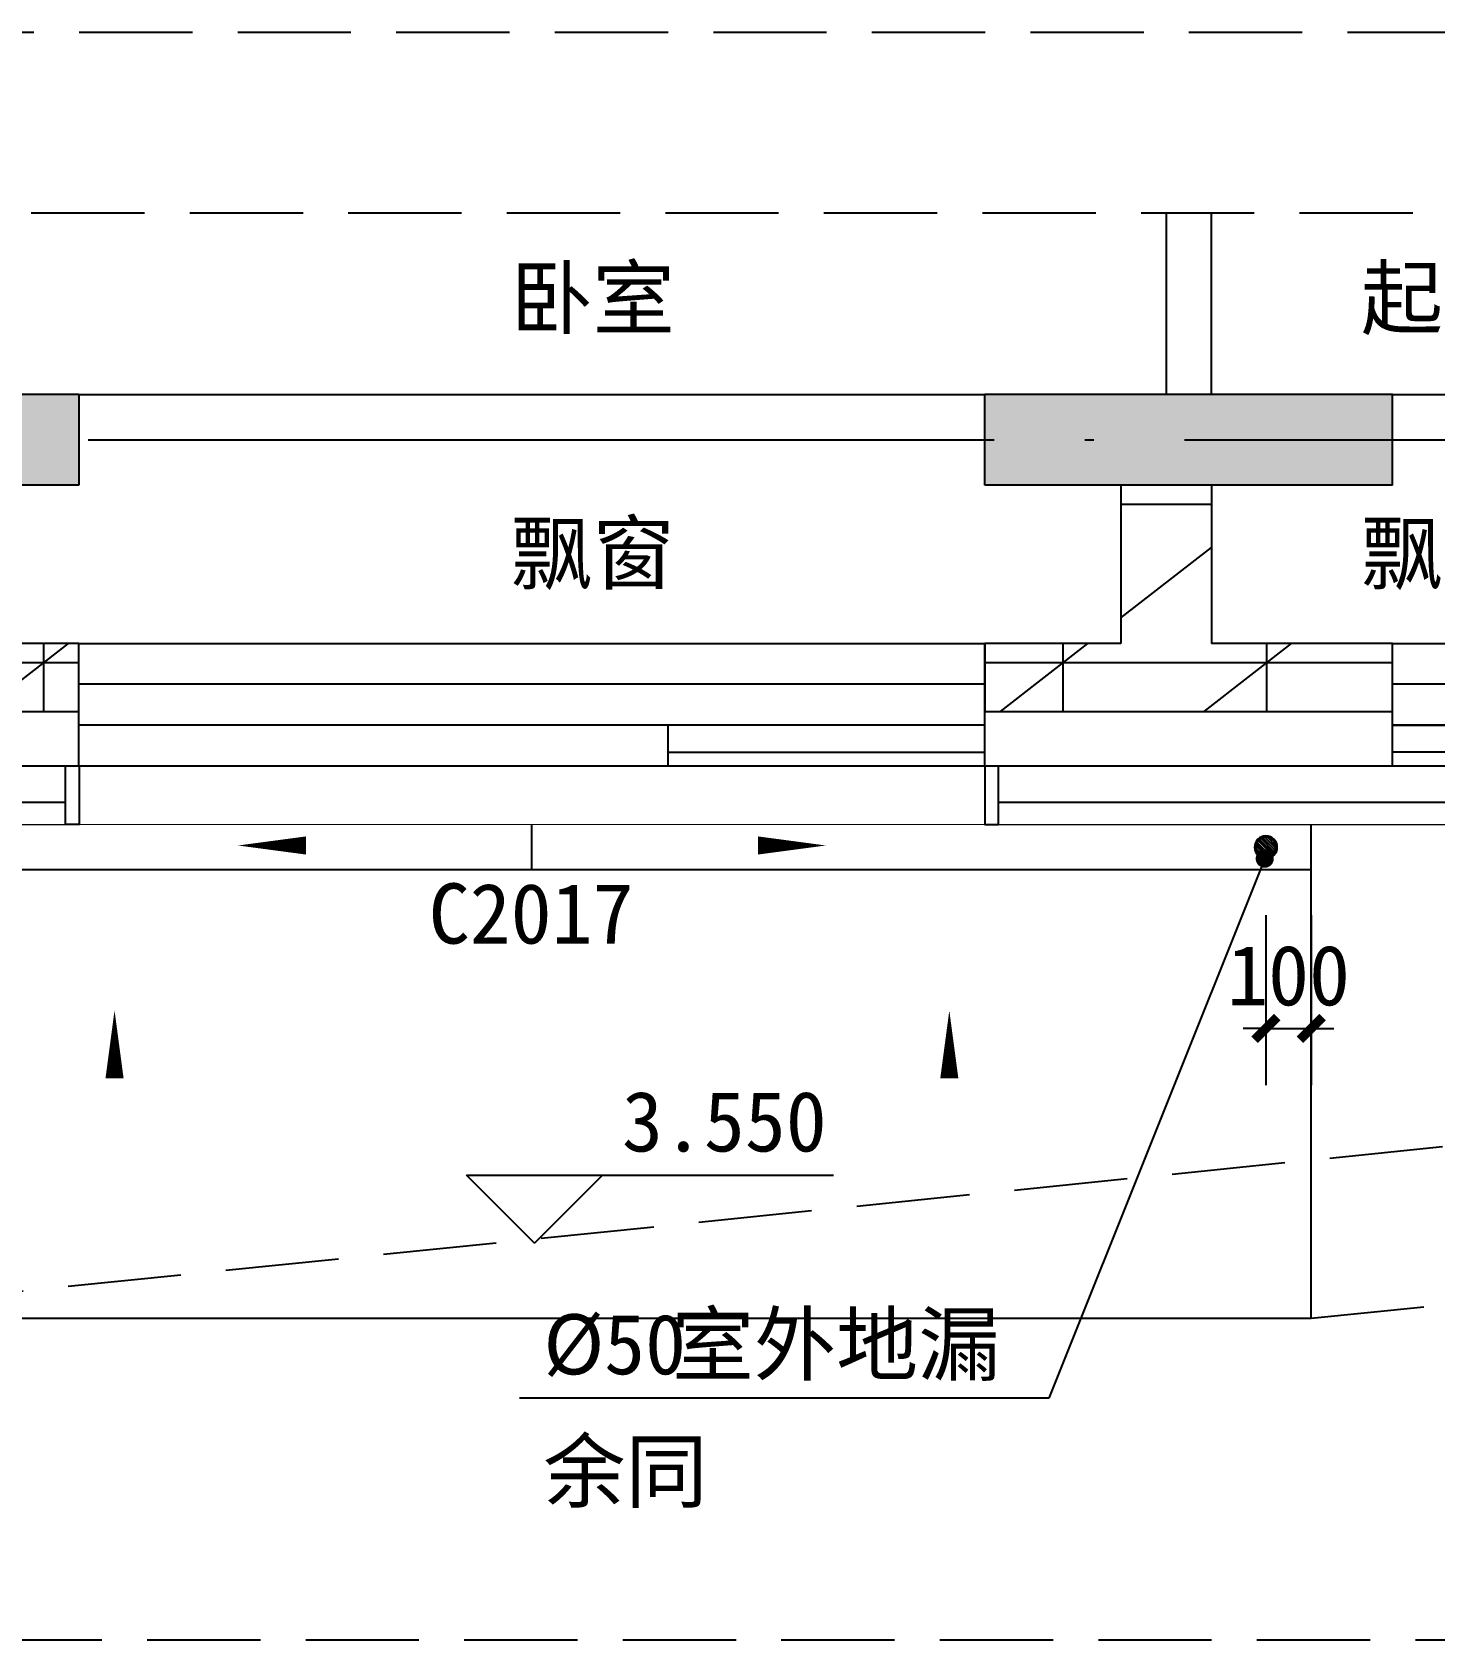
# Model space of a CAD drawing. Extents: x -10817 to 167545, y 26551 to 157048.
# Drawn here: x 18824 to 21921, y 39842 to 43392 of the extents above; entities that cross this region are included whole.
import ezdxf
from ezdxf.xclip import XClip

# ---------------------------------------------------------------- set-up
doc = ezdxf.new("R2010")
doc.units = 0
doc.header["$LTSCALE"] = 1000
doc.header["$MEASUREMENT"] = 0
doc.header["$XCLIPFRAME"] = 0
doc.linetypes.add('DASH', pattern=[0.35, 0.25, -0.1])
doc.linetypes.add('DOTE', pattern=[2.42, 2, -0.2, 0.02, -0.2])
doc.layers.get('Defpoints').update_dxf_attribs({"color": 30, "linetype": 'DASH'})
for name, color, linetype in [('120-O-MC$0$A-ANNO-HATC-SOLD', 252, 'Continuous'), ('120-O-MC$0$A-COLU-CONC-HATC', 204, 'Continuous'), ('120-O-MC$0$A-DOOR', 51, 'Continuous'), ('120-O-MC$0$A-FLOR-HRAL', 71, 'Continuous'), ('120-O-MC$0$A-WALL-BLOK', 131, 'Continuous'), ('120-O-MC$0$A-WALL-INSL', 241, 'Continuous'), ('120-墙体$0$120-墙体$0$A-COLU-CONC-HATC', 204, 'Continuous'), ('120-墙体$0$120-墙体$0$A-WALL-BLOK', 131, 'Continuous'), ('120-墙体$0$120-墙体$0$A-WALL-CONC', 9, 'Continuous'), ('3#-夹层$0$A-ANNO-LEVL', 3, 'Continuous'), ('3#-夹层$0$A-ANNO-TEXT', 7, 'Continuous'), ('3#楼二层线脚$0$1#2#住宅楼 平面图$0$A-00-HX-113-wall-01Y$0$HRAL', 31, 'Continuous'), ('3#楼二层线脚$0$110-XJ-1F-1#$0$1#2#住宅楼 平面图$0$A-00-HX-113-wall-01Y$0$HRAL', 31, 'Continuous'), ('3#楼二层线脚$0$A-00-HX-113-wall-01Y$0$HRAL', 31, 'Continuous'), ('3#楼二层线脚$0$A-DRAN', 243, 'Continuous'), ('3#楼二层线脚$0$A-DRAN-SYMB', 243, 'Continuous'), ('3#楼二层线脚$0$bolibeiban剖', 4, 'Continuous'), ('A-ANNO-DIMS', 3, 'Continuous'), ('A-ANNO-DOTE', 10, 'DOTE'), ('A-ANNO-NOTE', 3, 'Continuous'), ('A-ANNO-TEXT', 7, 'Continuous'), ('A-DRAN', 243, 'Continuous'), ('A-FLOR-UNDR', 177, 'Continuous')]:
    doc.layers.add(name, color=color, linetype=linetype)
doc.layers.add('3#楼二层线脚$0$A-00-15-4#-PM-TF$0$00-装饰-看', color=46, linetype='Continuous', lineweight=5)
doc.styles.add('3#-夹层$0$_TCH_DIM', font='')
doc.styles.add('3#-夹层$0$Standard', font='')
doc.styles.add('_TCH_DIM', font='')
doc.styles.add('_TCH_DIM_T3', font='')
doc.styles.get("Standard").update_dxf_attribs({"font": ''})
doc.styles.get('3#-夹层$0$_TCH_DIM').set_extended_font_data('SimSun')
doc.styles.get('3#-夹层$0$Standard').set_extended_font_data('SimSun')
doc.styles.get('_TCH_DIM').set_extended_font_data('SimSun')
doc.styles.get('_TCH_DIM_T3').set_extended_font_data('SimSun')
doc.styles.get('Standard').set_extended_font_data('SimSun')
doc.dimstyles.new('_TCH_ARCH&&50', dxfattribs={"dimtxt": 132.911392, "dimasz": 50, "dimexe": 125, "dimexo": 150, "dimgap": 50, "dimtad": 1, "dimdec": 0, "dimzin": 0, "dimdsep": 46, "dimtxsty": '_TCH_DIM_T3', "dimblk": 'ARCHTICK', "dimcen": 0.09, "dimclrt": 7, "dimazin": 2, "dimtfac": 1, "dimtdec": 0, "dimtix": 1, "dimtmove": 2, "dimatfit": 3, "dimfxl": 50, "dimtolj": 1, "dimtzin": 0, "dimarcsym": 0})
pattern_1 = [(0, (0, 0), (0, 350), []), (37.875, (400, 0), (-169.6153, 218.0767), []), (90, (400, 0), (-450, 3e-14), [])]

# ---------------------------------------------------------------- blocks, each defined once
blk = doc.blocks.new('120-O-MC$0$BGBFG')
at = {"layer": '120-O-MC$0$A-FLOR-HRAL'}
blk.add_lwpolyline([(0, 0), (700, 0), (700, -60), (0, -60)], close=True, dxfattribs=at)
blk.add_lwpolyline([(700, 0), (700, -90)], dxfattribs=at)
blk = doc.blocks.new('120-O-MC$0$$TCHSYS$WIN2D')
for p, q in [((-0.5, 0.5), (0.5, 0.5)), ((-0.5, 0.5), (-0.5, -0.5)), ((0.5, 0.5), (0.5, -0.5)), ((0.5, 0.1667), (-0.5, 0.1667)), ((0.5, -0.1667), (-0.5, -0.1667)), ((-0.5, -0.5), (0.5, -0.5))]:
    blk.add_line(p, q)
blk = doc.blocks.new('120-O-MC')
at = {"layer": '120-O-MC$0$A-COLU-CONC-HATC'}
h = blk.add_hatch(dxfattribs=at)
h.set_pattern_fill('空心砖', color=256, scale=100, style=0)
h.set_pattern_definition(pattern_1)
h.paths.add_polyline_path([(-6750, -11200.000521), (-6750, -11550.000521), (-6650, -11600.000521), (-6550, -11550.000521), (-6550, -11200.000521)])
h = blk.add_hatch(dxfattribs=at)
h.set_pattern_fill('空心砖', color=256, scale=100, style=0)
h.set_pattern_definition(pattern_1)
h.paths.add_polyline_path([(-9550, -11700.000521), (-9050, -11700.000521), (-9050, -11550.000521), (-9550, -11550.000521)])
h = blk.add_hatch(dxfattribs=at)
h.set_pattern_fill('空心砖', color=256, scale=100, style=0)
h.set_pattern_definition(pattern_1)
h.paths.add_polyline_path([(-6750, -11550.000521), (-7050, -11550.000521), (-7050, -11700.000521), (-6650, -11700.000521), (-6650, -11600.000521)])
h = blk.add_hatch(dxfattribs=at)
h.set_pattern_fill('空心砖', color=256, scale=100, style=0)
h.set_pattern_definition(pattern_1)
h.paths.add_polyline_path([(-6650, -11700.000521), (-6150, -11700.000521), (-6150, -11550.000521), (-6550, -11550.000521), (-6650, -11600.000521)])
at = {"layer": '120-O-MC$0$A-ANNO-HATC-SOLD'}
for points in [[(-9050, -11000), (-7050, -11000)], [(-6150, -11000), (-3150, -11000)]]:
    blk.add_lwpolyline(points, dxfattribs=at)
at = {"layer": '120-O-MC$0$A-WALL-BLOK'}
for p, q in [((-6750, -11200.000521), (-6750, -11550.000521)), ((-6550, -11200.000521), (-6750, -11200.000521)), ((-6550, -11200.000521), (-6550, -11550.000521)), ((-9050, -11550.000521), (-9550, -11550.000521)), ((-9050, -11700.000521), (-9050, -11550.000521)), ((-6750, -11550.000521), (-7050, -11550.000521)), ((-7050, -11550.000521), (-7050, -11700.000521)), ((-6150, -11550.000521), (-6550, -11550.000521)), ((-6150, -11700.000521), (-6150, -11550.000521)), ((-9550, -11700.000521), (-9050, -11700.000521)), ((-7050, -11700.000521), (-6650, -11700.000521)), ((-6650, -11700.000521), (-6150, -11700.000521))]:
    blk.add_line(p, q, dxfattribs=at)
at = {"layer": '120-O-MC$0$A-WALL-INSL'}
for p, q in [((-9050, -11820.000521), (-9050, -11700.000521)), ((-7050, -11820.000521), (-7050, -11700.000521)), ((-6150, -11820.000521), (-6150, -11700.000521)), ((-9550, -11820.000521), (-9050, -11820.000521)), ((-7050, -11820.000521), (-6650, -11820.000521)), ((-6650, -11820.000521), (-6150, -11820.000521))]:
    blk.add_line(p, q, dxfattribs=at)
at = {"xscale": -1}
blk.add_blockref('120-O-MC$0$BGBFG', (-7050, -11730.000521), dxfattribs=at)
blk.add_blockref('120-O-MC$0$BGBFG', (-6150, -11730.000521))
at = {"layer": '120-O-MC$0$A-DOOR', "yscale": -270, "zscale": 270}
for p, xscale in [((-8050, -11685.000521), 2000), ((-4650, -11685.000521), 3000)]:
    blk.add_blockref('120-O-MC$0$$TCHSYS$WIN2D', p, dxfattribs=dict(at, xscale=xscale))
blk = doc.blocks.new('120-墙体')
at = {"layer": '120-墙体$0$120-墙体$0$A-COLU-CONC-HATC'}
for points in [[(-9050, -11200), (-9050, -11000), (-9550, -11000), (-9550, -11200)], [(-6600, -11200), (-6600, -11000), (-7050, -11000), (-7050, -11200)], [(-6150, -11000), (-6600, -11000), (-6600, -11200), (-6150, -11200)]]:
    blk.add_hatch(color=256, dxfattribs=at).paths.add_polyline_path(points)
at = {"layer": '120-墙体$0$120-墙体$0$A-WALL-BLOK'}
for p, q in [((-6650, -7750), (-6650, -11000)), ((-6550, -11000), (-6550, -7750))]:
    blk.add_line(p, q, dxfattribs=at)
at = {"layer": '120-墙体$0$120-墙体$0$A-WALL-CONC'}
for p, q in [((-9050, -11000), (-9550, -11000)), ((-6600, -11000), (-7050, -11000)), ((-7050, -11200), (-7050, -11000)), ((-6150, -11000), (-6600, -11000)), ((-6150, -11200), (-6150, -11000)), ((-9050, -11200), (-9550, -11200)), ((-6600, -11200), (-7050, -11200)), ((-6150, -11200), (-6600, -11200))]:
    blk.add_line(p, q, dxfattribs=at)
blk.add_lwpolyline([(-9050, -11000), (-9050, -11200)], dxfattribs=at)
blk = doc.blocks.new('3#楼二层线脚$0$地漏')
at = {"layer": '3#楼二层线脚$0$A-DRAN-SYMB'}
h = blk.add_hatch(dxfattribs=at)
h.set_pattern_fill('ANSI31', color=256, scale=5, angle=180, style=0)
h.set_pattern_definition([(225, (-3432.766, 28157.377), (5.61266, -5.61266), [])])
edge = h.paths.add_edge_path()
edge.add_arc((0, 0), 50, 0, 360)
for radius in [50, 45]:
    blk.add_circle((0, 0), radius, dxfattribs=at)
blk = doc.blocks.new('3#楼二层线脚')
at = {"layer": '3#楼二层线脚$0$1#2#住宅楼 平面图$0$A-00-HX-113-wall-01Y$0$HRAL'}
blk.add_lwpolyline([(-120.5, -4850), (-120.5, -5940), (3320.4, -5940), (3320.4, -4850)], dxfattribs=at)
at = {"layer": '3#楼二层线脚$0$110-XJ-1F-1#$0$1#2#住宅楼 平面图$0$A-00-HX-113-wall-01Y$0$HRAL'}
blk.add_lwpolyline([(3320.4, -4950), (-120.4, -4950)], dxfattribs=at)
at = {"layer": '3#楼二层线脚$0$A-00-15-4#-PM-TF$0$00-装饰-看', "color": 251}
for points in [[(-570.2, -4850), (570.2, -4850)], [(2600, -4850), (600.2, -4850.7)], [(2630, -4850), (3770.4, -4850)]]:
    blk.add_lwpolyline(points, dxfattribs=at)
at = {"layer": '3#楼二层线脚$0$A-00-HX-113-wall-01Y$0$HRAL'}
for points in [[(600.2, -4720), (600.2, -4850), (570.2, -4850), (570.2, -4720)], [(2600, -4720), (2600, -4850), (2630, -4850), (2630, -4720)]]:
    blk.add_lwpolyline(points, dxfattribs=at)
at = {"layer": '3#楼二层线脚$0$A-DRAN'}
blk.add_lwpolyline([(1600, -4950), (1600, -4849.3)], dxfattribs=at)
at = {"layer": '3#楼二层线脚$0$bolibeiban剖'}
for points in [[(-570.2, -4800), (570.2, -4800)], [(2630, -4800), (3770.4, -4800)]]:
    blk.add_lwpolyline(points, dxfattribs=at)
at = {"xscale": -0.5, "yscale": 0.5, "zscale": 0.5}
blk.add_blockref('3#楼二层线脚$0$地漏', (3220.4, -4900), dxfattribs=at)
blk = doc.blocks.new('_ArchTick')
at = {"color": 0, "linetype": 'ByBlock', "const_width": 0.4}
blk.add_lwpolyline([(-0.5, -0.5), (0.5, 0.5)], dxfattribs=at)
blk = doc.blocks.new('*D539')
at = {"layer": 'A-ANNO-DIMS', "color": 0, "lineweight": -2, "transparency": 16777216}
for p, q in [((21547.9, 41442.5), (21547.9, 41067.5)), ((21647.9, 41442.5), (21647.9, 41067.5)), ((21547.9, 41192.5), (21497.9, 41192.5)), ((21547.9, 41192.5), (21647.9, 41192.5)), ((21647.9, 41192.5), (21697.9, 41192.5))]:
    blk.add_line(p, q, dxfattribs=at)
at = {"layer": 'Defpoints', "color": 0, "transparency": 16777216}
for p in [(21547.9, 41592.5), (21647.9, 41592.5), (21647.9, 41192.5)]:
    blk.add_point(p, dxfattribs=at)
at = {"layer": 'A-ANNO-DIMS', "color": 0, "lineweight": -2, "transparency": 16777216, "xscale": 50, "yscale": 50, "zscale": 50}
blk.add_blockref('_ArchTick', (21547.9, 41192.5), dxfattribs=at)
at = {"layer": 'A-ANNO-DIMS', "color": 0, "lineweight": -2, "transparency": 16777216, "xscale": 50, "yscale": 50, "zscale": 50, "rotation": 180}
blk.add_blockref('_ArchTick', (21647.9, 41192.5), dxfattribs=at)
at = {"layer": 'A-ANNO-DIMS', "color": 7, "transparency": 16777216, "insert": (21597.9, 41308.9), "char_height": 132.91, "attachment_point": 5, "style": '_TCH_DIM_T3'}
blk.add_mtext('\\A1;100', dxfattribs=at)

msp = doc.modelspace()

# ---------------------------------------------------------------- linework, layer by layer
at = {"layer": '3#-夹层$0$A-ANNO-LEVL'}
for p, q in [((19933, 40718.3), (19783, 40868.3)), ((19783, 40868.3), (20593.1, 40868.3)), ((19933, 40718.3), (20083, 40868.3))]:
    msp.add_line(p, q, dxfattribs=at)
at = {"layer": 'A-ANNO-DOTE'}
msp.add_lwpolyline([(16528, 42492.5), (23022.1, 42492.5)], dxfattribs=at)
at = {"layer": 'A-ANNO-NOTE'}
for p, q in [((21545.3, 41567.4), (21068.9, 40376.3)), ((21068.9, 40376.3), (19900.2, 40376.3))]:
    msp.add_line(p, q, dxfattribs=at)
at = {"layer": 'A-ANNO-NOTE', "const_width": 20}
msp.add_lwpolyline([(21549, 41576.7, 1), (21541.6, 41558.1, 1)], format="xyb", close=True, dxfattribs=at)
at = {"layer": 'A-DRAN'}
for points in [[(19628.4, 41596.5, 0, 0, 0), (19278.4, 41596.5, 0, 40, 0), (19428.4, 41596.5, 0, 0, 0)], [(20226.5, 41596.5, 0, 0, 0), (20576.5, 41596.5, 0, 40, 0), (20426.5, 41596.5, 0, 0, 0)], [(19006, 40882.2, 0, 0, 0), (19006, 41232.2, 0, 40, 0), (19006, 41082.2, 0, 0, 0)], [(20848.9, 40882.2, 0, 0, 0), (20848.9, 41232.2, 0, 40, 0), (20848.9, 41082.2, 0, 0, 0)]]:
    msp.add_lwpolyline(points, format="xyseb", dxfattribs=at)
at = {"layer": 'A-FLOR-UNDR', "linetype": 'DASH'}
for points in [[(18207, 40552.5), (31329.5, 41886.3)], [(21647.9, 40552.5), (34770.4, 41886.3)]]:
    msp.add_lwpolyline(points, dxfattribs=at)
at = {"layer": 'Defpoints'}
for points in [[(16128, 43392.5), (23422.1, 43392.5), (23422.1, 38642.5), (16128, 38642.5)], [(17328, 39842.5), (22222.1, 39842.5), (22222.1, 42992.5), (17328, 42992.5)]]:
    msp.add_lwpolyline(points, close=True, dxfattribs=at)

# ---------------------------------------------------------------- block references
ref = msp.add_blockref('3#楼二层线脚', (18327.5, 46492.5))
XClip(ref).set_block_clipping_path([(-999.5316141466, -6649.9960181893), (3894.5697473216, -3500)])
ref = msp.add_blockref('120-O-MC', (27977.5, 53592.5))
XClip(ref).set_block_clipping_path([(-10649.5316141466, -13749.9965391935), (-5755.4302526784, -10600.0005210042)])
ref = msp.add_blockref('120-墙体', (27977.5, 53592.5))
XClip(ref).set_block_clipping_path([(-10649.5316141466, -13749.9960181893), (-5755.4302526784, -10600)])

# ---------------------------------------------------------------- texts
at = {"layer": '3#-夹层$0$A-ANNO-TEXT', "style": '3#-夹层$0$Standard'}
for s, p in [('卧室', (19880.2, 42739.3)), ('起居室', (21757.5, 42739.3)), ('飘窗', (19880.2, 42176.3)), ('飘窗', (21757.5, 42176.3))]:
    msp.add_text(s, height=132.91, dxfattribs=at).set_placement(p)
at = {"layer": '3#-夹层$0$A-ANNO-TEXT', "color": 7, "style": '3#-夹层$0$_TCH_DIM'}
msp.add_text('3.550', height=132.91, dxfattribs=at).set_placement((20126.2, 40920.8))
at = {"layer": 'A-ANNO-TEXT', "color": 2}
msp.add_text('C2017', height=132.91, dxfattribs=at).set_placement((19699.7, 41379.9))
at = {"layer": 'A-ANNO-TEXT', "color": 7, "style": '_TCH_DIM'}
for s, p in [('室外地漏', (20236.3, 40428.8)), ('%%c50', (19952.7, 40428.8)), ('余同', (19952.7, 40148.8))]:
    msp.add_text(s, height=132.91, dxfattribs=at).set_placement(p)

# ---------------------------------------------------------------- dimensions: what is measured, and where the dimension line sits
at = {"layer": 'A-ANNO-DIMS'}
dim = msp.add_aligned_dim(p1=(21547.9, 41592.5), p2=(21647.9, 41592.5), distance=-400, dimstyle='_TCH_ARCH&&50', dxfattribs=at)
dim.commit()
dim.dimension.update_dxf_attribs({"geometry": '*D539', "text_midpoint": (21597.9, 41308.9)})

doc.saveas('drawing.dxf')
